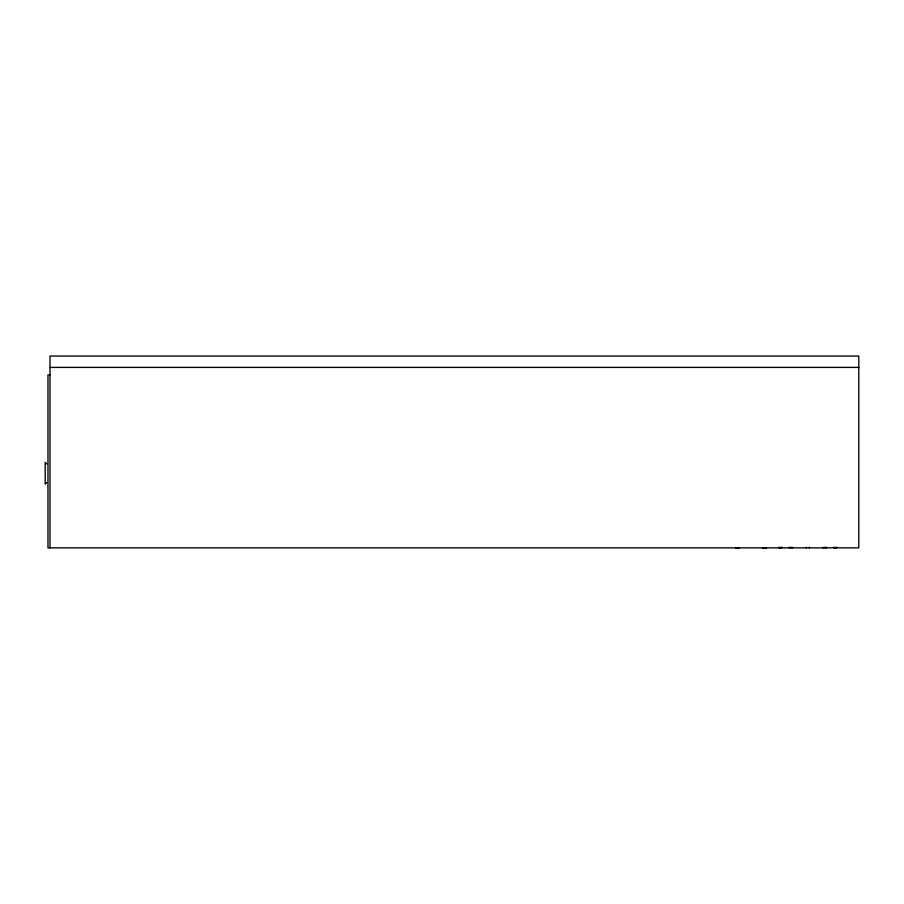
<?xml version="1.0" encoding="UTF-8"?>
<svg xmlns="http://www.w3.org/2000/svg" width="904" height="904" viewBox="0 0 904 904"><rect width="100%" height="100%" fill="white"/><g stroke="black" fill="none" stroke-linecap="round" stroke-linejoin="round"><path stroke-width="1.36" d="M46.714 482.566L45.2 484.081L45.2 462.407L46.714 463.921M49.991 367.408L858.8 367.408M49.991 374.945L47.968 374.945L47.968 547.858L858.8 547.858L858.8 356.052L49.991 356.052L49.991 547.858M735.483 547.948L739.517 547.948M762.501 547.948L766.524 547.948M809.283 547.259L809.283 547.858M806.255 547.259L806.255 547.858M836.03 547.259A2.011 1.921 -90 0 1 833.318 547.259M836.968 547.259A2.011 1.921 -90 0 1 834.256 547.259M790.469 547.259A2.011 1.186 -90 0 1 788.796 547.259M792.91 547.259A2.011 1.186 -90 0 1 791.237 547.259M782.22 547.259A2.011 1.921 -90 0 1 779.508 547.259M781.282 547.259A2.011 1.921 -90 0 1 778.57 547.259M826.753 547.259A2.011 1.186 -90 0 1 825.069 547.259M824.301 547.259A2.011 1.186 -90 0 1 822.629 547.259"/></g></svg>
